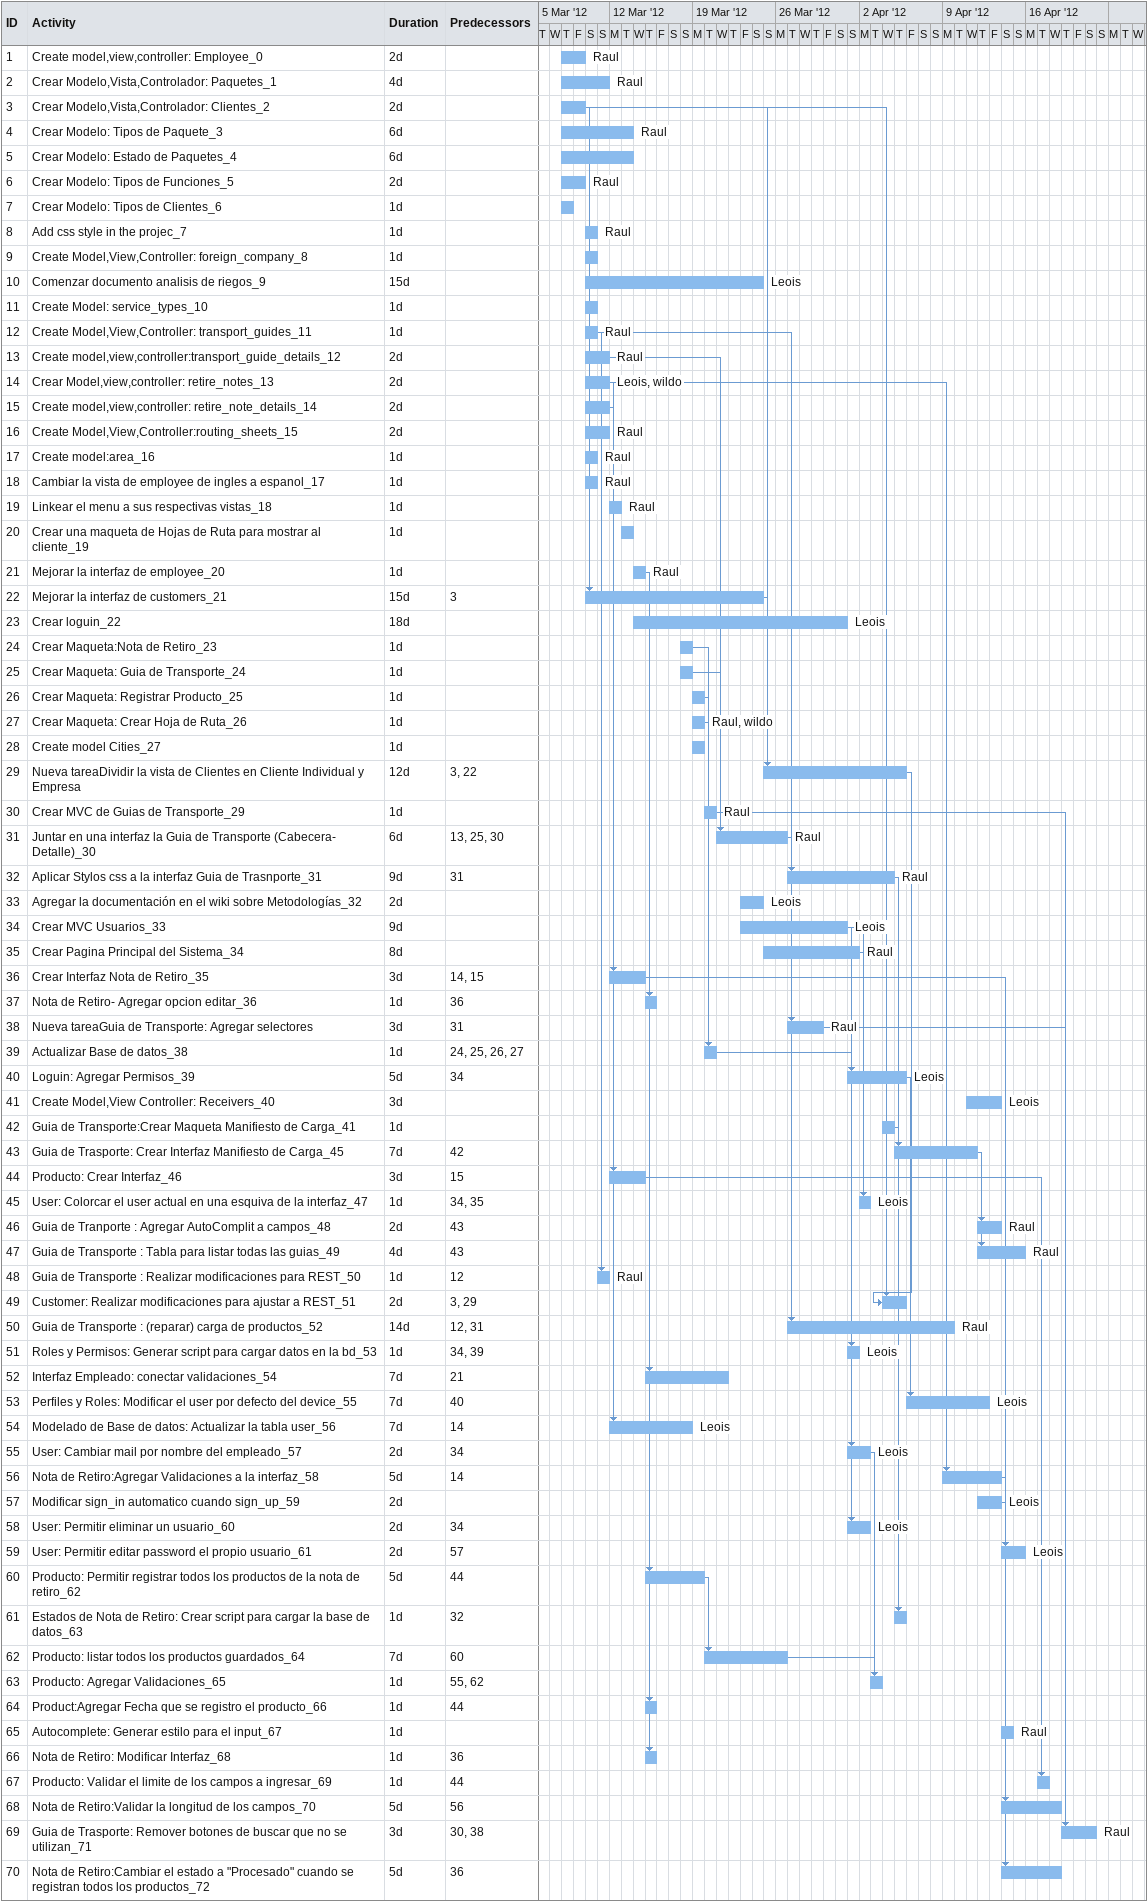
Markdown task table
| ID | Task | Duration | Start | Finish | Predecessors | Resources |
|---|---|---|---|---|---|---|
| 1 | Create model,view,controller: Employee_0 | 2d | 2012-03-08 | 2012-03-09 |  | Raul |
| 2 | Crear Modelo,Vista,Controlador: Paquetes_1 | 4d | 2012-03-08 | 2012-03-11 |  | Raul |
| 3 | Crear Modelo,Vista,Controlador: Clientes_2 | 2d | 2012-03-08 | 2012-03-09 |  |  |
| 4 | Crear Modelo: Tipos de Paquete_3 | 6d | 2012-03-08 | 2012-03-13 |  | Raul |
| 5 | Crear Modelo: Estado de Paquetes_4 | 6d | 2012-03-08 | 2012-03-13 |  |  |
| 6 | Crear Modelo: Tipos de Funciones_5 | 2d | 2012-03-08 | 2012-03-09 |  | Raul |
| 7 | Crear Modelo: Tipos de Clientes_6 | 1d | 2012-03-08 | 2012-03-08 |  |  |
| 8 | Add css style in the projec_7 | 1d | 2012-03-10 | 2012-03-10 |  | Raul |
| 9 | Create Model,View,Controller: foreign_company_8 | 1d | 2012-03-10 | 2012-03-10 |  |  |
| 10 | Comenzar documento analisis de riegos_9 | 15d | 2012-03-10 | 2012-03-24 |  | Leois |
| 11 | Create Model: service_types_10 | 1d | 2012-03-10 | 2012-03-10 |  |  |
| 12 | Create Model,View,Controller: transport_guides_11 | 1d | 2012-03-10 | 2012-03-10 |  | Raul |
| 13 | Create model,view,controller:transport_guide_details_12 | 2d | 2012-03-10 | 2012-03-11 |  | Raul |
| 14 | Crear Model,view,controller: retire_notes_13 | 2d | 2012-03-10 | 2012-03-11 |  | Leois, wildo |
| 15 | Create model,view,controller: retire_note_details_14 | 2d | 2012-03-10 | 2012-03-11 |  |  |
| 16 | Create Model,View,Controller:routing_sheets_15 | 2d | 2012-03-10 | 2012-03-11 |  | Raul |
| 17 | Create model:area_16 | 1d | 2012-03-10 | 2012-03-10 |  | Raul |
| 18 | Cambiar la vista de employee de ingles a espanol_17 | 1d | 2012-03-10 | 2012-03-10 |  | Raul |
| 19 | Linkear el menu a sus respectivas vistas_18 | 1d | 2012-03-12 | 2012-03-12 |  | Raul |
| 20 | Crear una maqueta de Hojas de Ruta para mostrar al cliente_19 | 1d | 2012-03-13 | 2012-03-13 |  |  |
| 21 | Mejorar la interfaz de employee_20 | 1d | 2012-03-14 | 2012-03-14 |  | Raul |
| 22 | Mejorar la interfaz de customers_21 | 15d | 2012-03-10 | 2012-03-24 | 3 |  |
| 23 | Crear loguin_22 | 18d | 2012-03-14 | 2012-03-31 |  | Leois |
| 24 | Crear Maqueta:Nota de Retiro_23 | 1d | 2012-03-18 | 2012-03-18 |  |  |
| 25 | Crear Maqueta: Guia de Transporte_24 | 1d | 2012-03-18 | 2012-03-18 |  |  |
| 26 | Crear Maqueta: Registrar Producto_25 | 1d | 2012-03-19 | 2012-03-19 |  |  |
| 27 | Crear Maqueta: Crear Hoja de Ruta_26 | 1d | 2012-03-19 | 2012-03-19 |  | Raul, wildo |
| 28 | Create model Cities_27 | 1d | 2012-03-19 | 2012-03-19 |  |  |
| 29 | Nueva tareaDividir la vista de Clientes en Cliente Individual y Empresa | 12d | 2012-03-25 | 2012-04-05 | 3, 22 |  |
| 30 | Crear MVC de Guias de Transporte_29 | 1d | 2012-03-20 | 2012-03-20 |  | Raul |
| 31 | Juntar en una interfaz la Guia de Transporte (Cabecera- Detalle)_30 | 6d | 2012-03-21 | 2012-03-26 | 13, 25, 30 | Raul |
| 32 | Aplicar Stylos css a la interfaz Guia de Trasnporte_31 | 9d | 2012-03-27 | 2012-04-04 | 31 | Raul |
| 33 | Agregar la documentación en el wiki sobre Metodologías_32 | 2d | 2012-03-23 | 2012-03-24 |  | Leois |
| 34 | Crear MVC Usuarios_33 | 9d | 2012-03-23 | 2012-03-31 |  | Leois |
| 35 | Crear Pagina Principal del Sistema_34 | 8d | 2012-03-25 | 2012-04-01 |  | Raul |
| 36 | Crear Interfaz Nota de Retiro_35 | 3d | 2012-03-12 | 2012-03-14 | 14, 15 |  |
| 37 | Nota de Retiro- Agregar opcion editar_36 | 1d | 2012-03-15 | 2012-03-15 | 36 |  |
| 38 | Nueva tareaGuia de Transporte: Agregar selectores | 3d | 2012-03-27 | 2012-03-29 | 31 | Raul |
| 39 | Actualizar Base de datos_38 | 1d | 2012-03-20 | 2012-03-20 | 24, 25, 26, 27 |  |
| 40 | Loguin: Agregar Permisos_39 | 5d | 2012-04-01 | 2012-04-05 | 34 | Leois |
| 41 | Create Model,View Controller: Receivers_40 | 3d | 2012-04-11 | 2012-04-13 |  | Leois |
| 42 | Guia de Transporte:Crear Maqueta Manifiesto de Carga_41 | 1d | 2012-04-04 | 2012-04-04 |  |  |
| 43 | Guia de Trasporte: Crear Interfaz Manifiesto de Carga_45 | 7d | 2012-04-05 | 2012-04-11 | 42 |  |
| 44 | Producto: Crear Interfaz_46 | 3d | 2012-03-12 | 2012-03-14 | 15 |  |
| 45 | User: Colorcar el user actual en una esquiva de la interfaz_47 | 1d | 2012-04-02 | 2012-04-02 | 34, 35 | Leois |
| 46 | Guia de Tranporte : Agregar AutoComplit a campos_48 | 2d | 2012-04-12 | 2012-04-13 | 43 | Raul |
| 47 | Guia de Transporte : Tabla para listar todas las guias_49 | 4d | 2012-04-12 | 2012-04-15 | 43 | Raul |
| 48 | Guia de Transporte : Realizar modificaciones para REST_50 | 1d | 2012-03-11 | 2012-03-11 | 12 | Raul |
| 49 | Customer: Realizar modificaciones para ajustar a REST_51 | 2d | 2012-04-04 | 2012-04-05 | 3, 29 |  |
| 50 | Guia de Transporte : (reparar) carga de productos_52 | 14d | 2012-03-27 | 2012-04-09 | 12, 31 | Raul |
| 51 | Roles y Permisos: Generar script para cargar datos en la bd_53 | 1d | 2012-04-01 | 2012-04-01 | 34, 39 | Leois |
| 52 | Interfaz Empleado: conectar validaciones_54 | 7d | 2012-03-15 | 2012-03-21 | 21 |  |
| 53 | Perfiles y Roles: Modificar el user por defecto del device_55 | 7d | 2012-04-06 | 2012-04-12 | 40 | Leois |
| 54 | Modelado de Base de datos: Actualizar la tabla user_56 | 7d | 2012-03-12 | 2012-03-18 | 14 | Leois |
| 55 | User: Cambiar mail por nombre del empleado_57 | 2d | 2012-04-01 | 2012-04-02 | 34 | Leois |
| 56 | Nota de Retiro:Agregar Validaciones a la interfaz_58 | 5d | 2012-04-09 | 2012-04-13 | 14 |  |
| 57 | Modificar sign_in automatico cuando sign_up_59 | 2d | 2012-04-12 | 2012-04-13 |  | Leois |
| 58 | User: Permitir eliminar un usuario_60 | 2d | 2012-04-01 | 2012-04-02 | 34 | Leois |
| 59 | User: Permitir editar password el propio usuario_61 | 2d | 2012-04-14 | 2012-04-15 | 57 | Leois |
| 60 | Producto: Permitir registrar todos los productos de la nota de retiro_62 | 5d | 2012-03-15 | 2012-03-19 | 44 |  |
| 61 | Estados de Nota de Retiro: Crear script para cargar la base de datos_63 | 1d | 2012-04-05 | 2012-04-05 | 32 |  |
| 62 | Producto: listar todos los productos guardados_64 | 7d | 2012-03-20 | 2012-03-26 | 60 |  |
| 63 | Producto: Agregar Validaciones_65 | 1d | 2012-04-03 | 2012-04-03 | 55, 62 |  |
| 64 | Product:Agregar Fecha que se registro el producto_66 | 1d | 2012-03-15 | 2012-03-15 | 44 |  |
| 65 | Autocomplete: Generar estilo para el input_67 | 1d | 2012-04-14 | 2012-04-14 |  | Raul |
| 66 | Nota de Retiro: Modificar Interfaz_68 | 1d | 2012-03-15 | 2012-03-15 | 36 |  |
| 67 | Producto: Validar el limite de los campos a ingresar_69 | 1d | 2012-04-17 | 2012-04-17 | 44 |  |
| 68 | Nota de Retiro:Validar la longitud de los campos_70 | 5d | 2012-04-14 | 2012-04-18 | 56 |  |
| 69 | Guia de Trasporte: Remover botones de buscar que no se utilizan_71 | 3d | 2012-04-19 | 2012-04-21 | 30, 38 | Raul |
| 70 | Nota de Retiro:Cambiar el estado a "Procesado" cuando se registran todos los productos_72 | 5d | 2012-04-14 | 2012-04-18 | 36 |  |
